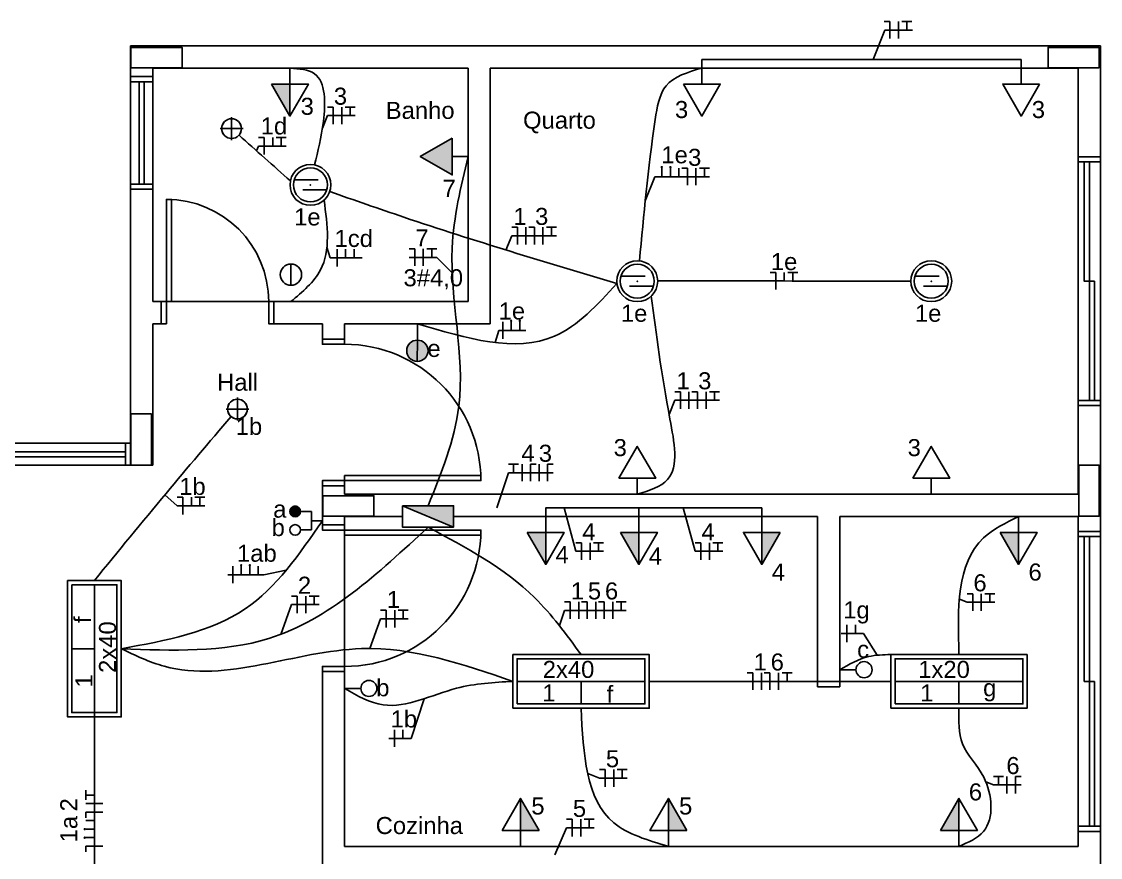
# Model space of a CAD drawing. Extents: x -115 to 23, y 4 to 69.
# Drawn here: x -71.9 to -65.57, y 43.37 to 48.27 of the extents above; entities that cross this region are included whole.
import ezdxf
from ezdxf.enums import TextEntityAlignment as Align

# ---------------------------------------------------------------- set-up
doc = ezdxf.new("R2010")
doc.units = 0
doc.header["$MEASUREMENT"] = 0
doc.layers.get('0').update_dxf_attribs({"linetype": 'CONTINUOUS'})
for name, color, linetype in [('BASE', 8, 'CONTINUOUS'), ('Chamada', 3, 'CONTINUOUS'), ('E_LUMINO', 160, 'CONTINUOUS'), ('Elétrico', 5, 'CONTINUOUS'), ('Texto - Elétrica', 3, 'CONTINUOUS'), ('texto - elétrico', 3, 'CONTINUOUS')]:
    doc.layers.add(name, color=color, linetype=linetype)
doc.styles.add('ARIAL', font='arial.ttf')

# ---------------------------------------------------------------- blocks, each defined once
blk = doc.blocks.new('A$C3E3F6338')
for p, q in [((-0.0172, -0.0409), (-0.158, -0.0409)), ((-0.0672, -0.1009), (-0.208, -0.1009))]:
    blk.add_line(p, q)
for radius in [0.12, 0.1]:
    blk.add_circle((-0.1126, -0.0709), radius)
at = {"linetype": 'Continuous'}
blk.add_point((-0.1126, -0.0709), dxfattribs=at)

msp = doc.modelspace()

# ---------------------------------------------------------------- hatches: boundary and pattern name
at = {"layer": 'Elétrico'}
for points in [[(-70.3303, 47.7147), (-70.3303, 47.9022), (-70.4385, 47.9022)], [(-69.3702, 45.3034), (-69.3702, 45.4284), (-69.6702, 45.4284)], [(-68.8297, 45.0847), (-68.8297, 45.2721), (-68.938, 45.2721)], [(-68.2825, 45.0847), (-68.2825, 45.2721), (-68.3907, 45.2721)], [(-67.4535, 45.2721), (-67.5617, 45.2721), (-67.5617, 45.0847)], [(-66.0549, 45.0847), (-66.0549, 45.2721), (-66.1632, 45.2721)], [(-68.9767, 43.7121), (-68.9767, 43.5246), (-68.8684, 43.5247)], [(-68.1101, 43.7121), (-68.1101, 43.5246), (-68.0019, 43.5247)], [(-66.4049, 43.7121), (-66.5132, 43.5247), (-66.4049, 43.5246)]]:
    msp.add_hatch(color=256, dxfattribs=at).paths.add_polyline_path(points)
h = msp.add_hatch(color=256, dxfattribs=at)
h.paths.add_polyline_path([(-69.3782, 47.5856), (-69.5657, 47.4773), (-69.4271, 47.3973), (-69.3782, 47.3973)])
h.paths.add_polyline_path([(-69.3782, 47.3973), (-69.4271, 47.3973), (-69.3782, 47.369)])
h = msp.add_hatch(color=256, dxfattribs=at)
h.paths.add_polyline_path([(-69.5825, 46.4001), (-69.5831, 46.2751, 0.415506), (-69.5203, 46.3376, 0.412922)])
h.paths.add_polyline_path([(-69.5825, 46.4001, 0.415506), (-69.6453, 46.3376, 0.412922), (-69.5831, 46.2751)])
at = {"layer": 'Elétrico', "linetype": 'Continuous', "lineweight": -2}
for points in [[(-70.3308, 45.3952), (-70.3307, 45.3979), (-70.3303, 45.4006), (-70.3297, 45.4033), (-70.3289, 45.4059), (-70.3279, 45.4084), (-70.3266, 45.4108), (-70.3251, 45.4131), (-70.3235, 45.4153), (-70.3216, 45.4173), (-70.3196, 45.4191), (-70.3175, 45.4208), (-70.3152, 45.4223), (-70.3128, 45.4235), (-70.3102, 45.4246), (-70.3076, 45.4254), (-70.305, 45.426), (-70.3023, 45.4263), (-70.2996, 45.4265), (-70.2968, 45.4263), (-70.2941, 45.426), (-70.2915, 45.4254), (-70.2889, 45.4246), (-70.2864, 45.4235), (-70.2839, 45.4223), (-70.2816, 45.4208), (-70.2795, 45.4191), (-70.2775, 45.4173), (-70.2756, 45.4153), (-70.274, 45.4131), (-70.2725, 45.4108), (-70.2712, 45.4084), (-70.2702, 45.4059), (-70.2694, 45.4033), (-70.2688, 45.4006), (-70.2684, 45.3979), (-70.2683, 45.3952), (-70.2996, 45.3952)], [(-70.2683, 45.3952), (-70.2684, 45.3925), (-70.2688, 45.3898), (-70.2694, 45.3871), (-70.2702, 45.3845), (-70.2712, 45.382), (-70.2725, 45.3796), (-70.274, 45.3773), (-70.2756, 45.3751), (-70.2775, 45.3731), (-70.2795, 45.3713), (-70.2816, 45.3696), (-70.2839, 45.3682), (-70.2863, 45.3669), (-70.2889, 45.3658), (-70.2915, 45.365), (-70.2941, 45.3644), (-70.2968, 45.3641), (-70.2996, 45.364), (-70.3023, 45.3641), (-70.305, 45.3644), (-70.3076, 45.365), (-70.3102, 45.3658), (-70.3128, 45.3669), (-70.3152, 45.3682), (-70.3175, 45.3696), (-70.3196, 45.3713), (-70.3216, 45.3731), (-70.3235, 45.3751), (-70.3251, 45.3773), (-70.3266, 45.3796), (-70.3279, 45.382), (-70.3289, 45.3845), (-70.3297, 45.3871), (-70.3303, 45.3898), (-70.3307, 45.3925), (-70.3308, 45.3952), (-70.2996, 45.3952)]]:
    msp.add_hatch(color=256, dxfattribs=at).paths.add_polyline_path(points)

# ---------------------------------------------------------------- linework, layer by layer
at = {"layer": 'BASE'}
for p, q in [((-71.265, 48.1259), (-65.5749, 48.1259)), ((-71.265, 47.9459), (-71.265, 48.1259)), ((-65.5749, 47.4759), (-65.5749, 48.1259)), ((-71.135, 47.9959), (-69.2849, 47.9959)), ((-71.135, 47.9959), (-71.135, 47.9459)), ((-69.2849, 47.9959), (-69.2849, 46.6259)), ((-69.1549, 47.9959), (-69.1549, 46.4959)), ((-65.7049, 47.9959), (-69.1549, 47.9959)), ((-65.7049, 47.9959), (-65.7049, 47.4759)), ((-71.135, 47.9459), (-71.265, 47.9459)), ((-65.7049, 47.4759), (-65.5749, 47.4759)), ((-71.265, 45.7959), (-71.265, 47.2859)), ((-71.135, 47.2859), (-71.265, 47.2859)), ((-71.135, 47.2859), (-71.135, 46.6259)), ((-71.135, 46.6259), (-70.425, 46.6259)), ((-71.135, 46.6259), (-71.085, 46.6259)), ((-71.085, 46.6259), (-71.085, 46.4959)), ((-70.425, 46.6259), (-69.2849, 46.6259)), ((-70.425, 46.6259), (-70.425, 46.4959)), ((-71.135, 45.6659), (-71.135, 46.4959)), ((-71.135, 46.4959), (-71.085, 46.4959)), ((-70.425, 46.4959), (-70.1399, 46.4959)), ((-70.1399, 46.4059), (-70.1399, 46.4959)), ((-70.01, 46.4959), (-70.01, 46.4059)), ((-69.1549, 46.4959), (-70.01, 46.4959)), ((-70.01, 46.4059), (-70.1399, 46.4059)), ((-65.7049, 46.0159), (-65.7049, 45.4959)), ((-65.7049, 46.0159), (-65.5749, 46.0159)), ((-65.5749, 45.2784), (-65.5749, 46.0159)), ((-71.265, 45.6659), (-71.265, 45.7959)), ((-71.265, 45.6659), (-71.135, 45.6659)), ((-70.01, 45.5459), (-70.1399, 45.5459)), ((-70.1399, 45.3159), (-70.1399, 45.5459)), ((-70.01, 45.5459), (-70.01, 45.4959)), ((-65.7049, 45.4959), (-70.01, 45.4959)), ((-70.01, 45.3659), (-69.6702, 45.3659)), ((-70.01, 45.3159), (-70.01, 45.3659)), ((-69.3702, 45.3659), (-67.2349, 45.3659)), ((-67.2349, 45.3659), (-67.2349, 44.3659)), ((-65.7049, 45.3659), (-67.1049, 45.3659)), ((-67.1049, 45.3659), (-67.1049, 44.3659)), ((-65.7049, 45.2784), (-65.7049, 45.3659)), ((-70.01, 45.3159), (-70.1399, 45.3159)), ((-70.01, 44.4859), (-70.01, 45.2859)), ((-65.7049, 45.2784), (-65.5749, 45.2784)), ((-70.1399, 41.3659), (-70.1399, 44.4559)), ((-70.01, 44.4559), (-70.1399, 44.4559)), ((-70.01, 43.4309), (-70.01, 44.4559)), ((-67.1049, 44.3659), (-67.2349, 44.3659)), ((-65.7049, 43.4309), (-65.7049, 43.5184)), ((-65.7049, 43.5184), (-65.5749, 43.5184)), ((-65.5749, 43.2134), (-65.5749, 43.5184)), ((-65.7049, 43.4309), (-70.01, 43.4309))]:
    msp.add_line(p, q, dxfattribs=at)
at = {"layer": 'BASE', "linetype": 'Continuous'}
for p, q in [((-71.265, 47.9159), (-71.265, 47.3159)), ((-71.135, 47.9159), (-71.135, 47.3159)), ((-65.7049, 47.4459), (-65.7049, 46.0459)), ((-65.5749, 47.4459), (-65.5749, 46.0459)), ((-72.785, 45.7959), (-71.295, 45.7959)), ((-72.785, 45.6659), (-71.295, 45.6659)), ((-65.7049, 45.2484), (-65.7049, 43.5484)), ((-65.5749, 45.2484), (-65.5749, 43.5484))]:
    msp.add_line(p, q, dxfattribs=at)
at = {"layer": 'BASE'}
for points in [[(-70.963, 47.9974), (-70.963, 48.0574), (-70.963, 48.1174), (-71.113, 48.1174), (-71.263, 48.1174), (-71.263, 48.0574), (-71.263, 47.9974), (-71.113, 47.9974), (-70.963, 47.9974)], [(-65.5825, 47.9974), (-65.5825, 48.0574), (-65.5825, 48.1174), (-65.7325, 48.1174), (-65.8825, 48.1174), (-65.8825, 48.0574), (-65.8825, 47.9974), (-65.7325, 47.9974), (-65.5825, 47.9974)], [(-71.263, 45.6674), (-71.203, 45.6674), (-71.143, 45.6674), (-71.143, 45.8174), (-71.143, 45.9674), (-71.203, 45.9674), (-71.263, 45.9674), (-71.263, 45.8174), (-71.263, 45.6674)], [(-65.7025, 45.3674), (-65.6425, 45.3674), (-65.5825, 45.3674), (-65.5825, 45.5174), (-65.5825, 45.6674), (-65.6425, 45.6674), (-65.7025, 45.6674), (-65.7025, 45.5174), (-65.7025, 45.3674)], [(-69.838, 45.3674), (-69.838, 45.4274), (-69.838, 45.4874), (-69.988, 45.4874), (-70.138, 45.4874), (-70.138, 45.4274), (-70.138, 45.3674), (-69.988, 45.3674), (-69.838, 45.3674)]]:
    msp.add_lwpolyline(points, close=True, dxfattribs=at)
at = {"layer": 'BASE', "linetype": 'Continuous'}
for points in [[(-71.265, 47.9459), (-71.265, 47.9159), (-71.135, 47.9159), (-71.135, 47.9459)], [(-65.5749, 47.4759), (-65.5749, 47.4459), (-65.7049, 47.4459), (-65.7049, 47.4759)], [(-71.135, 47.2859), (-71.135, 47.3159), (-71.265, 47.3159), (-71.265, 47.2859)], [(-71.085, 46.4959), (-71.055, 46.4959), (-71.055, 46.6259), (-71.085, 46.6259)], [(-70.425, 46.6259), (-70.455, 46.6259), (-70.455, 46.4959), (-70.425, 46.4959)], [(-70.01, 46.4059), (-70.01, 46.3759), (-70.1399, 46.3759), (-70.1399, 46.4059)], [(-65.7049, 46.0159), (-65.7049, 46.0459), (-65.5749, 46.0459), (-65.5749, 46.0159)], [(-71.265, 45.6659), (-71.295, 45.6659), (-71.295, 45.7959), (-71.265, 45.7959)], [(-70.1399, 45.5459), (-70.1399, 45.5759), (-70.01, 45.5759), (-70.01, 45.5459)], [(-70.1399, 45.3159), (-70.1399, 45.2859), (-70.01, 45.2859), (-70.01, 45.3159)], [(-65.5749, 45.2784), (-65.5749, 45.2484), (-65.7049, 45.2484), (-65.7049, 45.2784)], [(-70.01, 44.4559), (-70.01, 44.4859), (-70.1399, 44.4859), (-70.1399, 44.4559)], [(-65.7049, 43.5184), (-65.7049, 43.5484), (-65.5749, 43.5484), (-65.5749, 43.5184)]]:
    msp.add_lwpolyline(points, dxfattribs=at)
for points in [[(-71.185, 47.9159), (-71.185, 47.3159), (-71.215, 47.3159), (-71.215, 47.9159), (-71.185, 47.9159)], [(-65.6399, 47.4459), (-65.6399, 46.7459), (-65.6699, 46.7459), (-65.6699, 47.4459), (-65.6399, 47.4459)], [(-71.055, 46.6259), (-71.025, 46.6259), (-71.025, 47.2259), (-71.055, 47.2259), (-71.055, 46.6259)], [(-65.61, 46.7459), (-65.61, 46.0459), (-65.6399, 46.0459), (-65.6399, 46.7459), (-65.61, 46.7459)], [(-72.785, 45.7159), (-71.295, 45.7159), (-71.295, 45.7459), (-72.785, 45.7459), (-72.785, 45.7159)], [(-70.01, 45.5759), (-70.01, 45.6059), (-69.21, 45.6059), (-69.21, 45.5759), (-70.01, 45.5759)], [(-70.01, 45.2859), (-70.01, 45.2559), (-69.21, 45.2559), (-69.21, 45.2859), (-70.01, 45.2859)], [(-65.6399, 45.2484), (-65.6399, 44.3984), (-65.6699, 44.3984), (-65.6699, 45.2484), (-65.6399, 45.2484)], [(-65.61, 44.3984), (-65.61, 43.5484), (-65.6399, 43.5484), (-65.6399, 44.3984), (-65.61, 44.3984)]]:
    msp.add_lwpolyline(points, close=True, dxfattribs=at)
for centre, radius, start, end in [((-71.055, 46.6259), 0.6, 0, 90), ((-70.01, 45.5759), 0.8, 0, 90), ((-70.01, 45.2859), 0.8, 270, 0)]:
    msp.add_arc(centre, radius, start, end, dxfattribs=at)
at = {"layer": 'Chamada'}
for p, q in [((-66.8392, 48.2187), (-66.9086, 48.0457)), ((-70.1099, 47.7173), (-70.1398, 47.6428)), ((-70.515, 47.5383), (-70.5261, 47.5106)), ((-68.1895, 47.3585), (-68.2459, 47.2179)), ((-69.0293, 47.012), (-69.0627, 46.9286)), ((-70.0942, 46.8828), (-70.1133, 46.9451)), ((-69.4691, 46.8857), (-69.3779, 46.7948)), ((-69.1049, 46.457), (-69.1272, 46.386)), ((-68.0725, 46.0478), (-68.1059, 45.9644)), ((-69.0478, 45.6227), (-69.1172, 45.4159)), ((-70.9916, 45.4281), (-71.0651, 45.492)), ((-68.6524, 45.1615), (-68.7219, 45.4159)), ((-67.9529, 45.1615), (-68.0223, 45.4159)), ((-70.4831, 45.0237), (-70.3517, 45.0517)), ((-66.3576, 44.8628), (-66.4025, 44.8806)), ((-70.321, 44.8485), (-70.3845, 44.6744)), ((-69.799, 44.7653), (-69.8625, 44.5912)), ((-68.7195, 44.8151), (-68.7496, 44.7255)), ((-66.9641, 44.6794), (-66.8855, 44.5519)), ((-69.6195, 44.064), (-69.5429, 44.2965)), ((-68.5138, 43.8307), (-68.5832, 43.8582)), ((-66.2023, 43.7908), (-66.2472, 43.8086)), ((-68.7074, 43.5395), (-68.7768, 43.3809))]:
    msp.add_line(p, q, dxfattribs=at)
at = {"layer": 'Chamada', "linetype": 'Continuous'}
for p, q in [((-66.6767, 48.2187), (-66.8392, 48.2187)), ((-69.9474, 47.7173), (-70.1099, 47.7173)), ((-70.3525, 47.5383), (-70.515, 47.5383)), ((-67.8689, 47.3585), (-68.1895, 47.3585)), ((-68.7668, 47.012), (-69.0293, 47.012)), ((-69.9062, 46.8828), (-70.0942, 46.8828)), ((-69.4691, 46.8857), (-69.6316, 46.8857)), ((-68.9466, 46.457), (-69.1049, 46.457)), ((-67.81, 46.0478), (-68.0725, 46.0478)), ((-68.7853, 45.6227), (-69.0478, 45.6227)), ((-70.8291, 45.4281), (-70.9916, 45.4281)), ((-68.49, 45.1615), (-68.6524, 45.1615)), ((-67.7904, 45.1615), (-67.9529, 45.1615)), ((-70.6941, 45.0237), (-70.4831, 45.0237)), ((-70.1585, 44.8485), (-70.321, 44.8485)), ((-66.1951, 44.8628), (-66.3576, 44.8628)), ((-69.6365, 44.7653), (-69.799, 44.7653)), ((-68.357, 44.8151), (-68.7195, 44.8151)), ((-66.9641, 44.6794), (-67.0954, 44.6794)), ((-69.6195, 44.064), (-69.7507, 44.064)), ((-68.3513, 43.8307), (-68.5138, 43.8307)), ((-66.0398, 43.7908), (-66.2023, 43.7908)), ((-68.5449, 43.5395), (-68.7074, 43.5395))]:
    msp.add_line(p, q, dxfattribs=at)
at = {"layer": 'E_LUMINO'}
for p, q in [((-70.6725, 47.5741), (-70.6725, 47.7077)), ((-70.6725, 47.5741), (-70.6725, 47.7077)), ((-70.7393, 47.6409), (-70.6056, 47.6409)), ((-70.6379, 45.9291), (-70.6379, 46.0627)), ((-70.6379, 45.9291), (-70.6379, 46.0627)), ((-70.7048, 45.9959), (-70.5711, 45.9959))]:
    msp.add_line(p, q, dxfattribs=at)
for points in [[(-71.6354, 44.99), (-71.6354, 44.19), (-71.3204, 44.19), (-71.3204, 44.99)], [(-71.6104, 44.965), (-71.6104, 44.215), (-71.3454, 44.215), (-71.3454, 44.965)], [(-69.0224, 44.2409), (-68.2224, 44.2409), (-68.2224, 44.5559), (-69.0224, 44.5559)], [(-68.9974, 44.2659), (-68.2474, 44.2659), (-68.2474, 44.5309), (-68.9974, 44.5309)], [(-66.8049, 44.2409), (-66.0049, 44.2409), (-66.0049, 44.5559), (-66.8049, 44.5559)], [(-66.7799, 44.2659), (-66.0299, 44.2659), (-66.0299, 44.5309), (-66.7799, 44.5309)]]:
    msp.add_lwpolyline(points, close=True, dxfattribs=at)
for points in [[(-71.4779, 44.965), (-71.4779, 44.59), (-71.6104, 44.59), (-71.4779, 44.59), (-71.4779, 44.215)], [(-68.9974, 44.3984), (-68.6224, 44.3984), (-68.6224, 44.2659), (-68.6224, 44.3984), (-68.2474, 44.3984)], [(-66.7799, 44.3984), (-66.4049, 44.3984), (-66.4049, 44.2659), (-66.4049, 44.3984), (-66.0299, 44.3984)]]:
    msp.add_lwpolyline(points, dxfattribs=at)
for centre in [(-70.6731, 47.6409), (-70.6725, 47.6409), (-70.6386, 45.9959), (-70.6379, 45.9959)]:
    msp.add_circle(centre, 0.058, dxfattribs=at)
at = {"layer": 'Elétrico', "linetype": 'Continuous'}
for p, q in [((-66.8101, 48.2687), (-66.8434, 48.2687)), ((-66.8101, 48.1687), (-66.8101, 48.2687)), ((-66.7601, 48.1687), (-66.7601, 48.2687)), ((-66.6809, 48.2687), (-66.7392, 48.2687)), ((-66.7101, 48.2187), (-66.7101, 48.2687)), ((-70.3303, 47.7147), (-70.3303, 47.9959)), ((-67.9133, 47.9022), (-67.9133, 47.9959)), ((-66.0401, 47.9022), (-66.0401, 47.9959)), ((-70.0766, 47.7673), (-70.1099, 47.7673)), ((-70.0766, 47.6673), (-70.0766, 47.7673)), ((-70.0266, 47.6673), (-70.0266, 47.7673)), ((-69.9474, 47.7673), (-70.0058, 47.7673)), ((-69.9766, 47.7173), (-69.9766, 47.7673)), ((-70.4817, 47.5883), (-70.515, 47.5883)), ((-70.4817, 47.4883), (-70.4817, 47.5883)), ((-70.4317, 47.5383), (-70.4317, 47.5883)), ((-70.3525, 47.5883), (-70.4108, 47.5883)), ((-70.3817, 47.5383), (-70.3817, 47.5883)), ((-69.3782, 47.4773), (-69.2844, 47.4773)), ((-68.1481, 47.3585), (-68.1481, 47.4086)), ((-68.0981, 47.3585), (-68.0981, 47.4085)), ((-68.0481, 47.3585), (-68.0481, 47.4085)), ((-67.9981, 47.4085), (-68.0314, 47.4085)), ((-67.9981, 47.3085), (-67.9981, 47.4085)), ((-67.9481, 47.3085), (-67.9481, 47.4085)), ((-67.8689, 47.4085), (-67.9272, 47.4085)), ((-67.8981, 47.3585), (-67.8981, 47.4085)), ((-68.9959, 47.062), (-69.0293, 47.062)), ((-68.9959, 46.962), (-68.9959, 47.062)), ((-68.9459, 46.962), (-68.9459, 47.062)), ((-68.8959, 47.062), (-68.9293, 47.062)), ((-68.8959, 46.962), (-68.8959, 47.062)), ((-68.8459, 46.962), (-68.8459, 47.062)), ((-68.7668, 47.062), (-68.8251, 47.062)), ((-68.7959, 47.012), (-68.7959, 47.062)), ((-70.0541, 46.8328), (-70.0541, 46.9328)), ((-70.0041, 46.8828), (-70.0041, 46.9328)), ((-69.9541, 46.8828), (-69.9541, 46.9328)), ((-69.5982, 46.9357), (-69.6316, 46.9357)), ((-69.5982, 46.8357), (-69.5982, 46.9357)), ((-69.5482, 46.8357), (-69.5482, 46.9357)), ((-69.4691, 46.9357), (-69.5274, 46.9357)), ((-69.4982, 46.8857), (-69.4982, 46.9357)), ((-67.4799, 46.797), (-67.5133, 46.797)), ((-67.4799, 46.697), (-67.4799, 46.797)), ((-67.4299, 46.747), (-67.4299, 46.797)), ((-67.3508, 46.797), (-67.4091, 46.797)), ((-67.3799, 46.747), (-67.3799, 46.797)), ((-69.082, 46.407), (-69.082, 46.507)), ((-69.032, 46.457), (-69.032, 46.507)), ((-68.982, 46.457), (-68.982, 46.5071)), ((-68.0391, 46.0978), (-68.0725, 46.0978)), ((-68.0391, 45.9978), (-68.0391, 46.0978)), ((-67.9891, 45.9978), (-67.9891, 46.0978)), ((-67.9391, 46.0978), (-67.9725, 46.0978)), ((-67.9391, 45.9978), (-67.9391, 46.0978)), ((-67.8891, 45.9978), (-67.8891, 46.0978)), ((-67.81, 46.0978), (-67.8683, 46.0978)), ((-67.8391, 46.0478), (-67.8391, 46.0978)), ((-69.0478, 45.6727), (-68.9895, 45.6727)), ((-69.0187, 45.6227), (-69.0187, 45.6727)), ((-68.9687, 45.5727), (-68.9687, 45.6727)), ((-68.9187, 45.5727), (-68.9187, 45.6727)), ((-68.9187, 45.6727), (-68.8853, 45.6727)), ((-68.8687, 45.5727), (-68.8687, 45.6727)), ((-68.8187, 45.5727), (-68.8187, 45.6727)), ((-68.8187, 45.6727), (-68.7853, 45.6727)), ((-68.2924, 45.5897), (-68.2924, 45.4959)), ((-66.5674, 45.5897), (-66.5674, 45.4959)), ((-70.9583, 45.4781), (-70.9916, 45.4781)), ((-70.9583, 45.3781), (-70.9583, 45.4781)), ((-70.9083, 45.4281), (-70.9083, 45.4781)), ((-70.8291, 45.4781), (-70.8875, 45.4781)), ((-70.8583, 45.4281), (-70.8583, 45.4781)), ((-68.8297, 45.0847), (-68.8297, 45.3659)), ((-68.2825, 45.0847), (-68.2825, 45.3659)), ((-67.5617, 45.0847), (-67.5617, 45.3659)), ((-66.0549, 45.0847), (-66.0549, 45.3659)), ((-68.6191, 45.2115), (-68.6524, 45.2115)), ((-68.6191, 45.1115), (-68.6191, 45.2115)), ((-68.5691, 45.1115), (-68.5691, 45.2115)), ((-68.49, 45.2115), (-68.5483, 45.2115)), ((-68.5191, 45.1615), (-68.5191, 45.2115)), ((-67.9196, 45.2115), (-67.9529, 45.2115)), ((-67.9196, 45.1115), (-67.9196, 45.2115)), ((-67.8696, 45.1115), (-67.8696, 45.2115)), ((-67.7904, 45.2115), (-67.8487, 45.2115)), ((-67.8196, 45.1615), (-67.8196, 45.2115)), ((-70.6659, 44.9737), (-70.6659, 45.0737)), ((-70.6159, 45.0237), (-70.6159, 45.0737)), ((-70.5659, 45.0237), (-70.5659, 45.0737)), ((-70.5159, 45.0236), (-70.5159, 45.0737)), ((-70.2876, 44.8985), (-70.321, 44.8985)), ((-70.2876, 44.7985), (-70.2876, 44.8985)), ((-70.2376, 44.7985), (-70.2376, 44.8985)), ((-70.1585, 44.8985), (-70.2168, 44.8985)), ((-70.1876, 44.8485), (-70.1876, 44.8985)), ((-66.3243, 44.9128), (-66.3576, 44.9128)), ((-66.3243, 44.8128), (-66.3243, 44.9128)), ((-66.2743, 44.8128), (-66.2743, 44.9128)), ((-66.1951, 44.9128), (-66.2534, 44.9128)), ((-66.2243, 44.8628), (-66.2243, 44.9128)), ((-68.6862, 44.8651), (-68.7195, 44.8651)), ((-68.6862, 44.7651), (-68.6862, 44.8651)), ((-68.6362, 44.7651), (-68.6362, 44.8651)), ((-68.5862, 44.8651), (-68.6195, 44.8651)), ((-68.5862, 44.7651), (-68.5862, 44.8651)), ((-68.5362, 44.7651), (-68.5362, 44.8651)), ((-68.4862, 44.8651), (-68.5195, 44.8651)), ((-68.4862, 44.7651), (-68.4862, 44.8651)), ((-68.4362, 44.7651), (-68.4362, 44.8651)), ((-68.357, 44.8651), (-68.4153, 44.8651)), ((-68.3862, 44.8151), (-68.3862, 44.8651)), ((-69.7657, 44.8153), (-69.799, 44.8153)), ((-69.7657, 44.7153), (-69.7657, 44.8153)), ((-69.7157, 44.7153), (-69.7157, 44.8153)), ((-69.6365, 44.8153), (-69.6949, 44.8153)), ((-69.6657, 44.7653), (-69.6657, 44.8153)), ((-67.0621, 44.6294), (-67.0621, 44.7294)), ((-67.0121, 44.6794), (-67.0121, 44.7294)), ((-67.6137, 44.4484), (-67.647, 44.4484)), ((-67.6137, 44.3484), (-67.6137, 44.4484)), ((-67.5637, 44.3484), (-67.5637, 44.4484)), ((-67.5137, 44.4484), (-67.547, 44.4484)), ((-67.5137, 44.3484), (-67.5137, 44.4484)), ((-67.4637, 44.3484), (-67.4637, 44.4484)), ((-67.3845, 44.4484), (-67.4428, 44.4484)), ((-67.4137, 44.3984), (-67.4137, 44.4484)), ((-69.7174, 44.014), (-69.7174, 44.114)), ((-69.6674, 44.064), (-69.6674, 44.114)), ((-68.4804, 43.8807), (-68.5138, 43.8807)), ((-68.4804, 43.7807), (-68.4804, 43.8807)), ((-68.4304, 43.7807), (-68.4304, 43.8807)), ((-68.3513, 43.8807), (-68.4096, 43.8807)), ((-68.3804, 43.8307), (-68.3804, 43.8807)), ((-66.2023, 43.8408), (-66.1439, 43.8408)), ((-66.1731, 43.7908), (-66.1731, 43.8408)), ((-66.1231, 43.7408), (-66.1231, 43.8408)), ((-66.0731, 43.7408), (-66.0731, 43.8408)), ((-66.0731, 43.8408), (-66.0398, 43.8408)), ((-71.528, 43.761), (-71.528, 43.7027)), ((-71.478, 43.7318), (-71.528, 43.7318)), ((-71.428, 43.6818), (-71.528, 43.6818)), ((-68.9767, 43.7121), (-68.9767, 43.4309)), ((-68.1101, 43.7121), (-68.1101, 43.4309)), ((-66.4049, 43.7121), (-66.4049, 43.4309)), ((-71.428, 43.6318), (-71.528, 43.6318)), ((-71.528, 43.6318), (-71.528, 43.5985)), ((-71.478, 43.5818), (-71.528, 43.5818)), ((-68.6741, 43.5895), (-68.7074, 43.5895)), ((-68.6741, 43.4895), (-68.6741, 43.5895)), ((-68.6241, 43.4895), (-68.6241, 43.5895)), ((-68.5449, 43.5895), (-68.6033, 43.5895)), ((-68.5741, 43.5395), (-68.5741, 43.5895)), ((-71.478, 43.5318), (-71.528, 43.5318)), ((-71.478, 43.4818), (-71.528, 43.4818)), ((-71.428, 43.4318), (-71.528, 43.4318)), ((-71.528, 43.4318), (-71.528, 43.3985))]:
    msp.add_line(p, q, dxfattribs=at)
at = {"layer": 'Elétrico'}
for p, q in [((-67.914, 47.9957), (-67.914, 48.0457)), ((-67.914, 48.0457), (-66.0401, 48.0457)), ((-66.0401, 48.0457), (-66.0401, 47.9959)), ((-70.3249, 46.7217), (-70.3244, 46.8467)), ((-69.5826, 46.4001), (-69.5824, 46.4959)), ((-69.5825, 46.4001), (-69.5831, 46.2751)), ((-69.3702, 45.3034), (-69.6702, 45.4284))]:
    msp.add_line(p, q, dxfattribs=at)
at = {"layer": 'Elétrico', "linetype": 'Continuous', "lineweight": 0}
for q in [(-70.3308, 45.3952), (-70.3308, 45.3952), (-70.2683, 45.3952), (-70.2683, 45.3952)]:
    msp.add_line((-70.2996, 45.3952), q, dxfattribs=at)
at = {"layer": 'Elétrico', "linetype": 'Continuous', "lineweight": -2}
for p, q in [((-70.2682, 45.3952), (-70.2042, 45.3952)), ((-70.2042, 45.3952), (-70.2042, 45.287)), ((-70.2042, 45.3411), (-70.1399, 45.3411)), ((-70.2682, 45.287), (-70.2042, 45.287)), ((-67.0091, 44.4662), (-67.1049, 44.4659)), ((-69.9134, 44.3566), (-70.0092, 44.3559))]:
    msp.add_line(p, q, dxfattribs=at)
at = {"layer": 'Elétrico', "linetype": 'Continuous'}
for points in [[(-70.4385, 47.9022), (-70.3303, 47.7147), (-70.222, 47.9022), (-70.4385, 47.9022, 1.732025)], [(-68.0216, 47.9022), (-67.9133, 47.7147), (-67.8051, 47.9022), (-68.0216, 47.9022, 1.732025)], [(-65.9318, 47.9022), (-66.0401, 47.7147), (-66.1483, 47.9022), (-65.9318, 47.9022, -1.732025)], [(-69.3782, 47.5856), (-69.5657, 47.4773), (-69.3782, 47.369), (-69.3782, 47.5856, 1.732025)], [(-68.4007, 45.5897), (-68.2924, 45.7771), (-68.1842, 45.5896), (-68.4007, 45.5897, -1.732025)], [(-66.6757, 45.5897), (-66.5674, 45.7771), (-66.4592, 45.5896), (-66.6757, 45.5897, -1.732025)], [(-68.938, 45.2721), (-68.8297, 45.0847), (-68.7215, 45.2722), (-68.938, 45.2721, 1.732025)], [(-68.3907, 45.2721), (-68.2825, 45.0847), (-68.1742, 45.2722), (-68.3907, 45.2721, 1.732025)], [(-67.4535, 45.2721), (-67.5617, 45.0847), (-67.67, 45.2722), (-67.4535, 45.2721, -1.732025)], [(-66.1632, 45.2721), (-66.0549, 45.0847), (-65.9467, 45.2722), (-66.1632, 45.2721, 1.732025)], [(-68.8684, 43.5247), (-68.9767, 43.7121), (-69.0849, 43.5246), (-68.8684, 43.5247, 1.732025)], [(-68.0019, 43.5247), (-68.1101, 43.7121), (-68.2184, 43.5246), (-68.0019, 43.5247, 1.732025)], [(-66.5132, 43.5247), (-66.4049, 43.7121), (-66.2967, 43.5246), (-66.5132, 43.5247, -1.732025)]]:
    msp.add_lwpolyline(points, format="xyb", dxfattribs=at)
at = {"layer": 'Elétrico'}
msp.add_lwpolyline([(-69.6702, 45.4284), (-69.3702, 45.4284), (-69.3702, 45.3034), (-69.6702, 45.3034)], close=True, dxfattribs=at)
for points in [[(-68.8297, 45.3659), (-68.8297, 45.4159), (-68.2825, 45.4159), (-68.2825, 45.3659)], [(-68.2825, 45.4159), (-67.5617, 45.4159), (-67.5617, 45.3659)]]:
    msp.add_lwpolyline(points, dxfattribs=at)
at = {"layer": 'Elétrico', "linetype": 'Continuous'}
for centre, radius in [((-68.1481, 47.4148), 0.00312), ((-68.0981, 47.4148), 0.00312), ((-69.032, 46.5133), 0.00313), ((-68.982, 46.5133), 0.00313), ((-70.6159, 45.0799), 0.00313), ((-70.5659, 45.0799), 0.00313), ((-71.5342, 43.5318), 0.00312), ((-71.5342, 43.4818), 0.00312)]:
    msp.add_circle(centre, radius, dxfattribs=at)
at = {"layer": 'Elétrico', "linetype": 'Continuous', "lineweight": -2}
for centre, radius in [((-70.3246, 46.7842), 0.0625), ((-69.5828, 46.3376), 0.0625), ((-70.2994, 45.3952), 0.0312), ((-70.2994, 45.287), 0.0312), ((-66.9618, 44.4668), 0.0474), ((-69.8669, 44.3571), 0.0469)]:
    msp.add_circle(centre, radius, dxfattribs=at)
at = {"layer": 'Elétrico', "linetype": 'Continuous', "lineweight": 0}
for start, end in [(359.99984, 180.00015), (180.00015, 359.99984)]:
    msp.add_arc((-70.2996, 45.3952), 0.0312, start, end, dxfattribs=at)
at = {"layer": 'Elétrico'}
for points in [[(-70.3302, 47.9959), (-70.1859, 47.9626), (-70.1341, 47.6845), (-70.1861, 47.4285)], [(-67.9133, 47.9959), (-68.1238, 47.8913), (-68.1871, 47.6941), (-68.2792, 46.8652)], [(-70.3277, 47.3339), (-70.6291, 47.6023)], [(-69.5202, 45.4284), (-69.3394, 46.0123), (-69.3783, 46.9416), (-69.2849, 47.4773)], [(-68.4115, 46.7315), (-69.663, 47.1217), (-70.0965, 47.2717)], [(-70.325, 46.6259), (-70.1509, 46.8118), (-70.1301, 47.2213)], [(-68.4115, 46.7315), (-68.7772, 46.4238), (-69.5824, 46.4959)], [(-68.1724, 46.748), (-66.6874, 46.7461)], [(-68.2924, 45.4959), (-68.1147, 45.5826), (-68.1007, 45.9363), (-68.2106, 46.6581)], [(-71.4779, 44.99), (-71.0574, 45.5011), (-70.6761, 45.9516)], [(-70.1399, 45.3411), (-70.5932, 44.8239), (-71.3204, 44.59)], [(-66.0549, 45.3659), (-66.2604, 45.2397), (-66.4049, 44.5559)], [(-69.5202, 45.3034), (-70.4534, 44.6505), (-71.3204, 44.59)], [(-69.5202, 45.3034), (-68.8956, 44.8905), (-68.6224, 44.5559)], [(-69.0224, 44.3984), (-69.91, 44.5906), (-71.0683, 44.4871), (-71.3204, 44.59)], [(-66.8049, 44.5559), (-66.9351, 44.5439), (-67.1049, 44.4659)], [(-69.0224, 44.3984), (-69.3538, 44.3578), (-69.7837, 44.261), (-70.0092, 44.3559)], [(-68.2224, 44.3984), (-66.8049, 44.3984)], [(-71.4779, 44.215), (-71.4779, 42.8486)], [(-68.1101, 43.4309), (-68.4303, 43.569), (-68.6224, 44.2409)], [(-66.4049, 43.4309), (-66.2611, 43.5181), (-66.2598, 43.836), (-66.3839, 44.0317), (-66.4049, 44.2409)]]:
    msp.add_spline(points, degree=3, dxfattribs=at)

# ---------------------------------------------------------------- block references
at = {"layer": 'E_LUMINO', "linetype": 'Continuous', "xscale": -1}
for p in [(-70.3226, 47.3818), (-68.405, 46.8168), (-66.68, 46.8168)]:
    msp.add_blockref('A$C3E3F6338', p, dxfattribs=at)

# ---------------------------------------------------------------- texts
at = {"layer": 'Texto - Elétrica', "color": 2, "linetype": 'Continuous', "style": 'ARIAL'}
for s, rotation, p in [('3', 0.00002, (-70.0727, 47.7812)), ('1d', 0.00002, (-70.502, 47.6066)), ('1e', 0.00002, (-68.1512, 47.4374)), ('3', 0.00002, (-67.9941, 47.4225)), ('1', 0.00002, (-69.0192, 47.076)), ('3', 0.00002, (-68.892, 47.076)), ('1cd', 0.00002, (-70.0687, 46.9467)), ('7', 0.00002, (-69.5943, 46.9496)), ('1e', 0.00002, (-67.5087, 46.811)), ('3#4,0', 359.99998, (-69.6641, 46.716)), ('1e', 0.00002, (-69.1057, 46.521)), ('e', 0.00002, (-69.5239, 46.3015)), ('1', 0.00002, (-68.0624, 46.1118)), ('3', 0.00002, (-67.9352, 46.1118)), ('4', 359.99998, (-68.9726, 45.6866)), ('3', 359.99998, (-68.8702, 45.6866)), ('1b', 0.00002, (-70.98, 45.4921)), ('4', 0.00002, (-68.6152, 45.2254)), ('4', 0.00002, (-67.9156, 45.2254)), ('2', 0.00002, (-70.2837, 44.9125)), ('6', 0.00002, (-66.3203, 44.9268)), ('1', 0.00002, (-68.6822, 44.879)), ('5', 0.00002, (-68.5822, 44.879)), ('6', 0.00002, (-68.4822, 44.879)), ('1', 0.00002, (-69.7618, 44.8292)), ('1g', 0.00002, (-67.0841, 44.7677)), ('6', 0.00002, (-67.5097, 44.4624)), ('1', 0.00002, (-67.6097, 44.4624)), ('1b', 0.00002, (-69.7395, 44.128)), ('5', 0.00002, (-68.4765, 43.8946)), ('6', 359.99998, (-66.127, 43.8548)), ('2', 89.99998, (-71.578, 43.6357)), ('5', 0.00002, (-68.6702, 43.6035)), ('1a', 89.99998, (-71.578, 43.4539))]:
    msp.add_text(s, height=0.1, rotation=rotation, dxfattribs=at).set_placement(p)
msp.add_text('1ab', height=0.1, dxfattribs=at).set_placement((-70.6409, 45.1002))
at = {"layer": 'texto - elétrico', "color": 2, "linetype": 'Continuous', "lineweight": -2, "style": 'ARIAL'}
for s, p in [('3', (-70.2676, 47.6918)), ('3', (-68.0713, 47.6728)), ('3', (-65.9774, 47.6728)), ('7', (-69.4349, 47.2105)), ('1e', (-70.306, 47.0429)), ('1e', (-68.3885, 46.4779)), ('1e', (-66.6635, 46.4779)), ('1b', (-70.6486, 45.8145)), ('3', (-68.4311, 45.6897)), ('3', (-66.7061, 45.6897)), ('4', (-68.7718, 45.0618)), ('4', (-68.2245, 45.054)), ('4', (-67.5038, 44.9599)), ('6', (-65.997, 44.9599)), ('c', (-67.0024, 44.5062)), ('2x40', (-68.8472, 44.3887)), ('1x20', (-66.644, 44.3887)), ('b', (-69.8241, 44.2811)), ('1', (-68.8499, 44.2507)), ('f', (-68.4722, 44.2427)), ('1', (-66.6324, 44.2507)), ('g', (-66.2632, 44.2811)), ('6', (-66.347, 43.6702)), ('5', (-68.914, 43.5874)), ('5', (-68.0474, 43.5874))]:
    msp.add_text(s, height=0.1, dxfattribs=at).set_placement(p, align=Align.BOTTOM_LEFT)
at = {"layer": 'texto - elétrico', "color": 2, "style": 'ARIAL'}
for s, p in [('Banho', (-69.5663, 47.6678)), ('Quarto', (-68.7491, 47.6105)), ('Hall', (-70.6376, 46.0733)), ('Cozinha', (-69.5712, 43.473))]:
    msp.add_text(s, height=0.1, dxfattribs=at).set_placement(p, align=Align.BOTTOM_CENTER)
at = {"layer": 'texto - elétrico', "color": 2, "linetype": 'Continuous', "lineweight": -2, "style": 'ARIAL'}
for s, rotation, p in [('a', 360, (-70.4286, 45.3289)), ('b', 360, (-70.438, 45.2207)), ('f', 90, (-71.4669, 44.7402)), ('2x40', 90, (-71.3209, 44.4481)), ('1', 90, (-71.4589, 44.3625))]:
    msp.add_text(s, height=0.1, rotation=rotation, dxfattribs=at).set_placement(p, align=Align.BOTTOM_LEFT)

doc.saveas('drawing.dxf')
